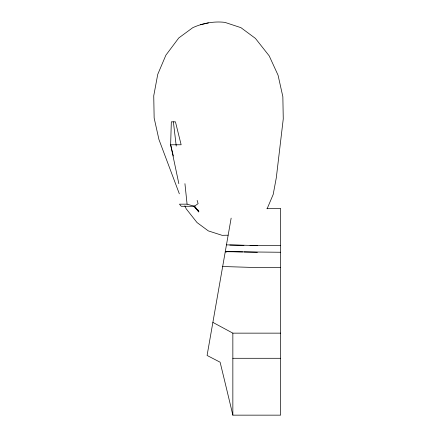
<?xml version="1.0" encoding="UTF-8"?>
<svg xmlns="http://www.w3.org/2000/svg" width="437" height="437" viewBox="0 0 437 437"><rect width="100%" height="100%" fill="white"/><g stroke="black" fill="none" stroke-linecap="round" stroke-linejoin="round"><path stroke-width="0.66" d="M231.146 218.129L207.083 355.45L220.111 362.207A158.844 2.666 76.7 0 1 232.85 415.15L280.609 415.15L280.609 208.4L266.958 208.4M267.094 208.82L273.185 194.476L276.31 177.75L283.258 118.919L282.854 96.692L278.058 75.191L269.208 55.881L255.41 38.385L240.924 27.662L224.908 22.374C214.103 21.08 202.604 23.166 192.733 27.706L178.766 37.964L165.896 55.16L157.746 74.35L153.742 95.79L154.146 118.017L158.942 139.518L179.339 193.82M194.378 206.28L187.08 204.166L179.465 204.166L181.251 206.28L194.378 206.28L198.119 203.631L197.136 200.403M208.46 22.877L200.545 24.745M228.065 235.199L222.078 235.319L208.307 230.889L197.005 222.526L186.244 208.881L184.862 205.871M280.609 245.665L249.997 245.507M280.609 252.253L225.263 251.701M280.609 267.581L257.398 267.581L222.668 266.515M212.879 322.386L232.85 333.147L280.609 333.147M232.85 358.291L280.609 358.291M226.459 244.862L257.398 245.528M229.802 245.064L243.939 245.37M225.23 251.898L226.568 251.93M225.306 251.461L242.688 251.925M244.026 251.963L257.398 252.318M193.695 206.051L198.824 211.863L197.584 209.454M194.132 206.237L198.824 211.863L197.551 209.481M194.541 205.914L198.824 211.863M176.237 146.078L173.38 121.825M173.347 156.031L170.643 144.773L171.32 121.825L175.434 121.825L181.142 144.773L170.643 144.773L178.842 183.66M184.933 183.66L187.08 204.166M232.85 333.147L232.85 415.15"/></g></svg>
